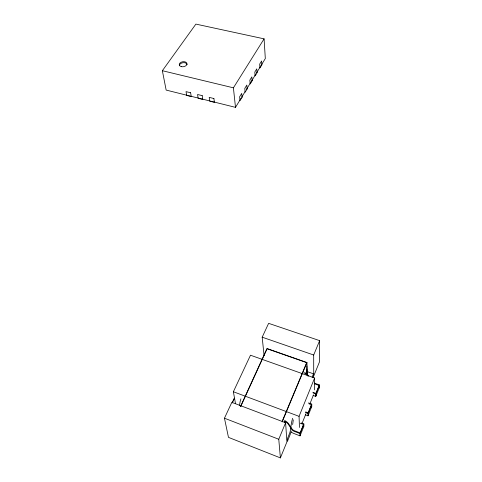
<?xml version="1.0" encoding="UTF-8"?>
<svg xmlns="http://www.w3.org/2000/svg" width="482" height="482" viewBox="0 0 482 482"><rect width="100%" height="100%" fill="white"/><g stroke="black" fill="none" stroke-linecap="round" stroke-linejoin="round"><path stroke-width="0.72" d="M314.607 389.878L314.613 378.015L250.495 355.21L233.378 391.746L235.433 403.295M313.119 395.439L315.752 396.397L315.758 393.939L319.144 385.461L314.65 383.853M316.029 395.861L316.041 393.402L319.421 384.931L314.288 383.094M319.12 387.95L319.144 385.461M319.638 340.635L319.421 362.03L313.722 376.044L313.686 355.011L319.638 340.635L268.631 323.338L262.184 337.183L264.07 355.583M319.421 384.931L319.397 387.42L315.752 396.397M239.584 405.645L239.777 403.609A8.772 1.964 -70.7 0 1 240.916 398.831M292.64 424.552L293.321 419.834M291.381 432.258A8.893 3.241 24.8 0 0 294.623 433.782L300.027 435.855L303.907 426.281L303.847 423.931L301.214 422.937M305.347 414.815L308.016 415.809L311.776 406.543L311.758 404.115L308.51 402.922M302.051 423.419L305.956 413.677M309.866 403.934L313.493 394.885M300.027 435.855L299.949 433.535L303.558 424.491L300.262 423.25M308.016 415.809L307.98 413.417L311.474 404.663L308.878 403.711M300.322 435.282L300.244 432.963L303.847 423.931M308.299 415.255L308.269 412.863L311.758 404.115M299.461 427.462L299.063 416.346L314.613 378.015M312.143 377.099L313.475 373.827L306.944 371.514M312.938 377.689L313.481 376.352L313.475 373.827M280.397 457.9L286.911 441.904L285.609 422.75L231.836 402.349L224.455 418.201L228.468 437.367L280.397 457.9L278.765 439.259L285.609 422.75M282.163 421.352L306.691 362.639L266.914 348.697L240.572 406.338M282.157 421.931L306.956 362.53L267.179 348.594L240.855 406.23M232.125 402.952L234.113 398.674M232.438 402.41L234.427 398.132M256.683 72.674L265.317 58.545L264.094 38.849L195.885 24.1L162.362 70.715L166.151 90.08L235.493 107.353L240.988 98.364M241.771 97.081L245.302 91.297M246.483 89.375L255.9 73.957M235.493 107.353L233.409 87.82L264.094 38.849M162.362 70.715L233.409 87.82M262.184 337.183L313.686 355.011M312.812 392.234L316.041 393.402M313.18 393.005L315.758 393.939M305.654 411.893L308.269 412.863M305.365 412.447L307.98 413.417M233.378 391.746L299.063 416.346M300.244 432.963L294.52 430.769A3.061 1.121 24.8 0 1 292.237 429.215L288.519 423.576A8.881 3.266 25.2 0 0 285.007 420.641M299.949 433.535L294.225 431.342A3.067 1.115 24.8 0 1 291.935 429.787L288.212 424.148A8.887 3.26 25.2 0 0 284.699 421.214M224.455 418.201L278.765 439.259M308.546 375.99L308.281 375.58A8.537 3.591 24.6 0 0 304.955 372.652M284.356 420.786L284.458 422.25M303.558 424.491L303.618 426.841M306.956 362.53L307.136 374.002M306.877 365.844L307.016 374.707M306.793 369.092L306.877 374.11M311.474 404.663L311.493 407.085M240.753 405.525A8.706 3.187 26.1 0 1 241.157 405.38M261.636 359.349A8.375 3.513 25.7 0 1 262.377 358.933M303.931 372.737A8.543 3.591 24.6 0 1 307.998 376.111M240.434 406.079A8.712 3.181 26.1 0 1 241.313 405.832M292.658 418.304A8.971 1.44 -71.6 0 0 291.429 423.166L290.321 430.775A3.115 0.5 -71.4 0 1 289.489 433.613L287.266 439.09L287.417 441.379L289.519 436.21A9.031 1.446 -71.4 0 0 291.297 431.107M179.431 65.721A3.874 2.524 -8.9 0 1 183.015 62.708A3.874 2.524 -8.9 0 1 187.106 64.702M242.078 97.244L240.024 100.611L239.638 96.78L241.711 93.406L242.078 97.244M247.164 88.917L245.139 92.231L244.79 88.393L246.82 85.079L247.164 88.917M252.152 80.747L250.17 83.995L249.845 80.151L251.839 76.897L252.152 80.747M257.051 72.722L255.105 75.915L254.809 72.065L256.767 68.866L257.051 72.722M261.865 64.841L259.949 67.974L259.684 64.118L261.606 60.979L261.865 64.841M190.631 92.767L186.034 91.628L186.685 95.436L191.258 96.575L190.631 92.767M202.211 95.635L197.566 94.484L198.156 98.292L202.777 99.443L202.211 95.635M213.906 98.533L209.212 97.37L209.748 101.184L214.418 102.347L213.906 98.533M181.407 66.661A3.88 2.524 -8.9 0 0 186.95 63.708A3.88 2.524 -8.9 0 0 180.949 62.311A3.88 2.524 -8.9 0 0 181.407 66.661"/></g></svg>
